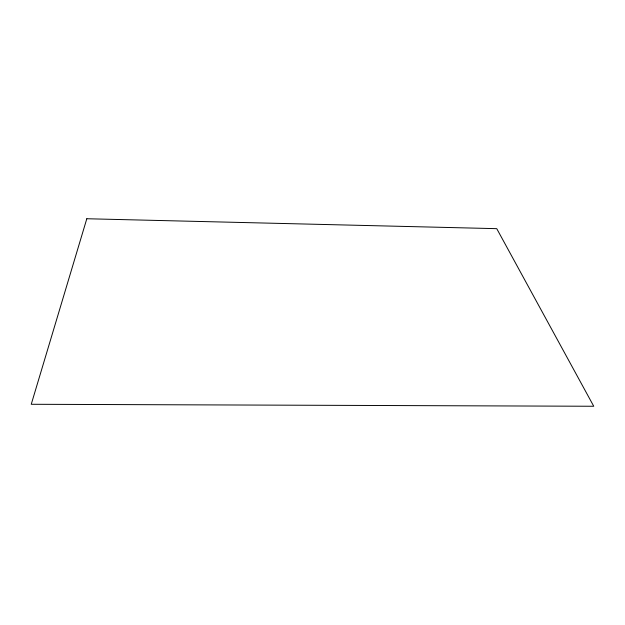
<?xml version="1.0" encoding="UTF-8"?>
<svg xmlns="http://www.w3.org/2000/svg" width="625" height="625" viewBox="0 0 625 625"><rect width="100%" height="100%" fill="white"/><g stroke="black" fill="none" stroke-linecap="round" stroke-linejoin="round"><path stroke-width="0.94" d="M86.812 218.742L31.25 404.281L593.75 406.258L496.75 228.664L86.812 218.742"/></g></svg>
